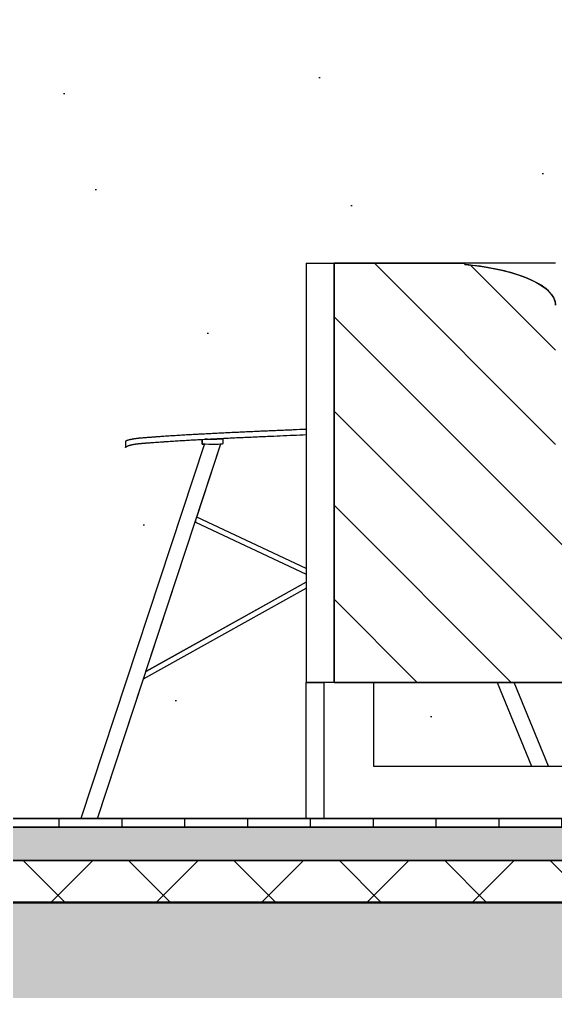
# Model space of a CAD drawing. Header units: millimetres. Extents: x -100 to 224448, y 0 to 22177.
# Drawn here: x 166104 to 166616, y 16685 to 17612 of the extents above; entities that cross this region are included whole.
import ezdxf

# ---------------------------------------------------------------- set-up
doc = ezdxf.new("R2010")
doc.units = ezdxf.units.MM
doc.layers.get('0').update_dxf_attribs({"true_color": 0xdfdfdf})
for name, color, linetype in [('Background_0', 7, 'Continuous'), ('Boundary_0', 7, 'Continuous'), ('Boundary_Floor_ Ceramic Tiles', 7, 'Continuous'), ('Boundary_Insulation_ Extruded Polystyrene', 42, 'Continuous'), ('Boundary_Screed', 7, 'Continuous'), ('Elevation_Gypsum Board', 7, 'Continuous'), ('Fill_0', 7, 'Continuous'), ('Fill_Concrete_ Reinforced', 85, 'Continuous'), ('Fill_Floor_ Ceramic Tiles', 251, 'Continuous'), ('Fill_Insulation_ Extruded Polystyrene', 42, 'Continuous'), ('Fill_Screed', 251, 'Continuous'), ('Viewport border', 7, 'Continuous')]:
    doc.layers.add(name, color=color, linetype=linetype)
for name, color, linetype, lineweight in [('Background_Concrete_ Reinforced', 7, 'Continuous', 9), ('Background_Floor_ Ceramic Tiles', 7, 'Continuous', 9), ('Background_Gypsum Board', 7, 'Continuous', 9), ('Background_Insulation_ Extruded Polystyrene', 7, 'Continuous', 9), ('Background_Screed', 7, 'Continuous', 9), ('Boundary_Concrete_ Reinforced', 99, 'Continuous', 50)]:
    doc.layers.add(name, color=color, linetype=linetype, lineweight=lineweight)
doc.layers.add('BIM_ROOM_LINES', color=7, linetype='Continuous', plot=False)

# ---------------------------------------------------------------- blocks, each defined once
blk = doc.blocks.new("CC'__section__..%5CMainBuilding.dwg", base_point=(1833.26, -9100))
at = {"layer": 'Elevation_Gypsum Board'}
h = blk.add_hatch(dxfattribs=at)
h.set_pattern_fill('DOTS2', color=256, scale=30, style=0)
h.paths.add_polyline_path([(9941.4, 8440), (9962.76, 8440), (9962.76, 8420), (9941.4, 8420), (9941.4, 7749.99), (11128.5, 7750), (11222.46, 7979.67), (11226.88, 7990.95), (11250.96, 8052.42), (11250.97, 8052.45, -0.08931), (11251.41, 8053.14, -0.175472), (11252.81, 8053.87), (11278.43, 8116.48), (11276.45, 8116.53), (11276.46, 8116.91), (11276.57, 8121.03), (11276.75, 8121.03), (11276.78, 8121.48), (11017.28, 8492.05), (11017.28, 8498.19), (11552.7, 8110.09), (11552.7, 8104.18), (11479.63, 8111.83), (11479.45, 8107.78), (11479.43, 8107.33), (11477.46, 8107.42), (11595.3, 7750), (11862.76, 7750), (11862.76, 8420), (11712.76, 8420), (11712.76, 8440), (13212.76, 8440), (13212.76, 8420), (13062.76, 8420), (13062.76, 8360), (13062.76, 8322.29), (13062.76, 7749.99), (13330.23, 7750), (13448.07, 8107.42), (13446.09, 8107.33), (13446.07, 8107.78), (13445.89, 8111.83), (13372.82, 8104.18), (13372.82, 8110.09), (13545.3, 8121.37), (13545.3, 8280), (13571.87, 8280), (13696.76, 8280), (13783.3, 8280), (13783.3, 8463.09), (13826.48, 8354.61), (13908.24, 8498.19), (13908.24, 8492.05), (13829.33, 8347.47), (13856.19, 8280), (14334.68, 8280, -0.198912), (14344.35, 8268.28, -0.198912), (14348.36, 8240), (14348.36, 8200), (14412.57, 8200, -0.198912), (14420.1, 8197.07, -0.198912), (14423.21, 8190), (14423.21, 8070, -0.198912), (14420.1, 8062.93, -0.198912), (14412.57, 8060), (14423.21, 8060), (14423.21, 7880), (14314.16, 7880), (14314.16, 7750), (15248.83, 7750), (15248.84, 7880), (15248.84, 8280), (15363.84, 8280), (15398.84, 8280), (15398.84, 8577.36), (15965.51, 8577.36), (16052.4, 8577.36), (16052.4, 10445), (9941.4, 10445)])
h = blk.add_hatch(dxfattribs=at)
h.set_pattern_fill('DOTS2', color=256, scale=30, style=0)
h.paths.add_polyline_path([(13372.82, 8110.09), (13372.82, 8104.18), (13465.87, 8112.85), (13465.89, 8112.45), (13466.08, 8112.35), (13466.08, 8107.78, -0.170438), (13463.89, 8107.5), (13440.87, 8037.69), (13545.3, 7988.69), (13545.3, 8121.37)])
h = blk.add_hatch(dxfattribs=at)
h.set_pattern_fill('DOTS2', color=256, scale=30, style=0)
h.paths.add_polyline_path([(13439.34, 8033.05), (13392.3, 7890.38), (13439.34, 8033.03)])
h = blk.add_hatch(dxfattribs=at)
h.set_pattern_fill('DOTS2', color=256, scale=30, style=0)
h.paths.add_polyline_path([(13392.34, 7890.4), (13545.3, 7975.67), (13545.3, 7983.14), (13439.48, 8032.8), (13439.34, 8033.03), (13392.3, 7890.38)])
h = blk.add_hatch(dxfattribs=at)
h.set_pattern_fill('DOTS2', color=256, scale=30, style=0)
h.paths.add_polyline_path([(13545.3, 7880), (13545.3, 7969.95), (13389.99, 7883.36), (13346.02, 7750), (13545.29, 7750)])
h = blk.add_hatch(dxfattribs=at)
h.set_pattern_fill('DOTS2', color=256, scale=30, style=0)
h.paths.add_polyline_path([(13609.39, 7880), (13609.39, 7800), (13760.31, 7800), (13727.59, 7880)])
h = blk.add_hatch(dxfattribs=at)
h.set_pattern_fill('DOTS2', color=256, scale=30, style=0)
h.paths.add_polyline_path([(14250.07, 7800), (14250.07, 7880), (13743.84, 7880), (13776.57, 7800)])
at = {"layer": 'Fill_0', "extrusion": (2.07539e-17, 2.36381e-17, -1)}
h = blk.add_hatch(dxfattribs=at)
h.set_pattern_fill('ANSI31', color=256, scale=20, style=0)
h.set_pattern_definition([(45, (-3002.4, -5250), (-44.90128, 44.90128), [])])
edge = h.paths.add_edge_path()
edge.add_line((-13696.76, 8278.62), (-13696.76, 8280))
edge.add_line((-13696.76, 8280), (-13571.87, 8280))
edge.add_line((-13571.87, 8280), (-13571.87, 7880))
edge.add_line((-13571.87, 7880), (-14423.21, 7880))
edge.add_line((-14423.21, 7880), (-14423.21, 8060))
edge.add_line((-14423.21, 8060), (-13783.3, 8060))
edge.add_line((-13783.3, 8060), (-13783.3, 8240))
edge.add_spline(control_points=[(-13783.3, 8240), (-13783.3, 8270.65), (-13696.76, 8278.62)], knot_values=[-1.307725, -1.307725, -1.307725, 0, 0, 0], weights=[1, 0.79374, 1], degree=2, periodic=0)
at = {"layer": 'Fill_Concrete_ Reinforced', "extrusion": (0, 0, -1)}
h = blk.add_hatch(dxfattribs=at)
h.set_pattern_fill('CONCRETE1', color=256, scale=20, angle=15, style=0)
h.set_pattern_definition([(15, (-3002.4, -5250), (287.368, 497.736), [50.8, -355.6]), (105, (-3002.4, -5250), (-497.736, 287.368), [50.8, -355.6]), (150, (-2953.33, -5236.85), (-392.5523, -105.184), [71.842, -502.894]), (15, (-3012.5, -5016.04), (287.368, 497.736), [50.8, -355.6]), (60, (-2981.4, -5034), (-105.184, 392.5523), [35.921, -538.8154]), (150, (-2981.4, -5034), (-392.5523, -105.184), [35.921, -538.8154]), (15, (-2891.6, -4878.46), (287.368, 497.736), [71.842, -334.558]), (60, (-2891.6, -4878.46), (-105.184, 392.5523), [50.8, -523.9364]), (150, (-2822.2, -4859.87), (-392.5523, -105.184), [50.8, -523.9364]), (105, (-2758.8, -5079.55), (-497.736, 287.368), [50.8, -355.6]), (60, (-2758.82, -5079.55), (-105.184, 392.5523), [35.921, -538.8154]), (150, (-2740.86, -5048.44), (-392.5523, -105.184), [35.921, -538.8154]), (15, (-2979.63, -5138.7), (287.368, 497.736), [25.4, -340.36]), (15, (-2711.5, -4961.7), (287.368, 497.736), [25.4, -340.36]), (105, (-2847.33, -4945.5), (-497.736, 287.368), [25.4, -340.36]), (150, (-2739.1, -5153.15), (-392.5523, -105.184), [35.921, -538.8154]), (150, (-2983.15, -4929.3), (-392.5523, -105.184), [35.921, -538.8154]), (60, (-2852.9, -5071.9), (-105.184, 392.5523), [35.921, -538.8154]), (105, (-2880.6, -5164.77), (-497.736, 287.368), [6.35, -400.05]), (105, (-2906.6, -4994.24), (-497.736, 287.368), [6.35, -400.05]), (105, (-2740.65, -4877.46), (-497.736, 287.368), [6.35, -400.05]), (105, (-2678.64, -5084.36), (-497.736, 287.368), [6.35, -400.05])])
h.paths.add_polyline_path([(-21382.4, 7500), (-21382.4, 7670), (-21242.4, 7670), (-3322.4, 7670), (-3182.4, 7670), (-3182.4, 7500)])
at = {"layer": 'Fill_Floor_ Ceramic Tiles', "extrusion": (0, 0, -1)}
h = blk.add_hatch(dxfattribs=at)
h.set_pattern_fill('_USER', color=256, scale=60, angle=90, style=0, pattern_type=0)
h.set_pattern_definition([(90, (-3002.4, -5250), (-60, -2e-13), [])])
h.paths.add_polyline_path([(-3322.4, 7750), (-3322.4, 7742), (-21242.4, 7742), (-21242.4, 7750)])
at = {"layer": 'Fill_Insulation_ Extruded Polystyrene', "extrusion": (0, 0, -1)}
h = blk.add_hatch(dxfattribs=at)
h.set_pattern_fill('INSULATION', color=256, scale=20, style=0)
h.set_pattern_definition([(45, (-3002.4, -5250), (-50.28943, 50.28943), []), (135, (-3002.4, -5250), (-50.28943, -50.28943), [])])
h.paths.add_polyline_path([(-3322.4, 7710), (-3322.4, 7670), (-21242.4, 7670), (-21242.4, 7710)])
at = {"layer": 'Fill_Screed', "extrusion": (0, 0, -1)}
h = blk.add_hatch(dxfattribs=at)
h.set_pattern_fill('SCREED', color=256, scale=20, angle=15, style=0)
h.set_pattern_definition([(15, (-3002.4, -5250), (915.6406, 508.3053), [-127, 0, -381, 0]), (15, (-3005.69, -5237.73), (915.6406, 508.3053), [-50.8, 0, -177.8, 0, -91.44, 0, -381, 0]), (15, (-3008.97, -5225.47), (915.6406, 508.3053), [-25.4, 0, -127, 0, -127, 0, -279.4, 0, -91.44, 0]), (15, (-3012.26, -5213.2), (915.6406, 508.3053), [-91.44, 0, -406.4, 0]), (15, (-3015.55, -5200.93), (915.6406, 508.3053), [-304.8, 0, -304.8, 0]), (15, (-3018.84, -5188.66), (915.6406, 508.3053), [-431.8, 0]), (15, (-3022.12, -5176.4), (915.6406, 508.3053), [-127, 0, -558.8, 0]), (15, (-3025.4, -5164.13), (915.6406, 508.3053), [-177.8, 0, -101.6, 0]), (15, (-3028.7, -5151.86), (915.6406, 508.3053), [-254, 0]), (15, (-3035.27, -5127.33), (915.6406, 508.3053), [-35.56, 0, -381, 0, -228.6, 0]), (15, (-3038.56, -5115.06), (915.6406, 508.3053), [-50.8, 0, -5.08, 0, -127, 0]), (15, (-3041.84, -5102.8), (915.6406, 508.3053), [-25.4, 0, -330.2, 0, -381, 0]), (15, (-3045.13, -5090.53), (915.6406, 508.3053), [-254, 0]), (15, (-3048.42, -5078.26), (915.6406, 508.3053), [-127, 0, -533.4, 0]), (15, (-3055, -5053.72), (915.6406, 508.3053), [-609.6, 0]), (15, (-3058.28, -5041.46), (915.6406, 508.3053), [-127, 0, -10.16, 0, -177.8, 0]), (15, (-3061.57, -5029.2), (915.6406, 508.3053), [-35.56, 0, -254, 0, -101.6, 0, -177.8, 0, -203.2, 0]), (15, (-3064.85, -5016.92), (915.6406, 508.3053), [-76.2, 0, -101.6, 0, -254, 0, -10.16, 0, -127, 0]), (15, (-3068.14, -5004.65), (915.6406, 508.3053), [-254, 0])])
h.paths.add_polyline_path([(-3322.4, 7742), (-3322.4, 7710), (-21242.4, 7710), (-21242.4, 7742)])
blk.add_line((2834.4, 7750), (21730.4, 7750))
blk.add_line((2834.4, 7750), (21730.4, 7750))
at = {"layer": 'Background_0', "extrusion": (0, 1, 0)}
for p, q in [((13545.3, 8280), (13571.87, 8280)), ((13545.3, 8280), (13545.3, 7880)), ((13571.87, 8280), (13571.87, 7880)), ((13696.76, 8280), (13571.87, 8280)), ((13783.3, 8280), (13696.76, 8280)), ((13696.76, 8278.62), (13696.76, 8280)), ((13448.1, 8107.51), (13330.23, 7750)), ((13346.02, 7750), (13463.89, 8107.5)), ((13372.82, 8110.09), (13372.82, 8104.18)), ((13440.87, 8037.69), (13463.89, 8107.5)), ((13440.87, 8037.69), (13463.89, 8107.5)), ((13440.87, 8037.69), (13463.89, 8107.5)), ((13440.87, 8037.69), (13463.89, 8107.5)), ((13440.87, 8037.69), (13463.89, 8107.5)), ((13440.87, 8037.69), (13463.89, 8107.5)), ((13440.87, 8037.69), (13463.89, 8107.5)), ((13440.87, 8037.69), (13463.89, 8107.5)), ((13440.87, 8037.69), (13463.89, 8107.5)), ((13440.87, 8037.69), (13463.89, 8107.5)), ((13440.87, 8037.67), (13463.89, 8107.5)), ((13446.09, 8107.33), (13445.89, 8111.83)), ((13446.08, 8111.84), (13446.08, 8107.78)), ((13446.09, 8107.33), (13448.07, 8107.42)), ((13465.87, 8112.85), (13465.89, 8112.45)), ((13465.87, 8112.85), (13465.89, 8112.45)), ((13465.87, 8112.85), (13465.89, 8112.45)), ((13465.87, 8112.85), (13465.89, 8112.45)), ((13465.87, 8112.85), (13465.89, 8112.45)), ((13465.87, 8112.85), (13465.89, 8112.45)), ((13466.08, 8107.78), (13466.08, 8112.35)), ((13466.08, 8107.78), (13466.08, 8112.35)), ((13466.08, 8107.78), (13466.08, 8112.35)), ((13466.08, 8107.78), (13466.08, 8112.35)), ((13466.08, 8107.78), (13466.08, 8112.35)), ((13466.08, 8107.78), (13466.08, 8112.35)), ((13392.3, 7890.38), (13439.34, 8033.05)), ((13392.3, 7890.38), (13439.34, 8033.05)), ((13392.3, 7890.38), (13439.34, 8033.05)), ((13392.3, 7890.38), (13439.34, 8033.05)), ((13392.3, 7890.38), (13439.34, 8033.05)), ((13392.3, 7890.38), (13439.34, 8033.05)), ((13392.3, 7890.38), (13439.34, 8033.05)), ((13392.3, 7890.38), (13439.34, 8033.05)), ((13392.3, 7890.38), (13439.34, 8033.05)), ((13392.3, 7890.38), (13439.34, 8033.05)), ((13392.3, 7890.38), (13439.34, 8033.05)), ((13439.46, 8032.81), (13545.3, 7983.14)), ((13545.3, 7988.69), (13440.87, 8037.69)), ((13545.3, 7988.69), (13440.87, 8037.69)), ((13545.3, 7988.69), (13440.87, 8037.69)), ((13545.3, 7988.69), (13440.87, 8037.69)), ((13545.3, 7988.69), (13440.87, 8037.69)), ((13545.3, 7988.69), (13440.87, 8037.69)), ((13545.3, 7988.67), (13440.87, 8037.67)), ((13389.99, 7883.36), (13545.3, 7969.95)), ((13545.3, 7975.67), (13391.92, 7890.16)), ((13545.3, 7975.67), (13392.3, 7890.38)), ((13545.3, 7975.67), (13392.3, 7890.38)), ((13545.3, 7975.67), (13392.3, 7890.38)), ((13545.3, 7975.67), (13392.3, 7890.38)), ((13545.3, 7975.67), (13392.3, 7890.38)), ((13545.3, 7975.67), (13392.3, 7890.38)), ((13545.3, 7975.67), (13392.34, 7890.4)), ((13545.3, 7975.67), (13392.34, 7890.4)), ((13545.3, 7975.67), (13392.34, 7890.4)), ((13545.3, 7975.67), (13392.34, 7890.4)), ((13545.3, 7975.67), (13392.34, 7890.4)), ((13346.02, 7750), (13389.99, 7883.36)), ((13346.02, 7750), (13389.99, 7883.36)), ((13346.02, 7750), (13389.99, 7883.36)), ((13346.02, 7750), (13389.99, 7883.36)), ((13346.02, 7750), (13389.99, 7883.36)), ((13346.02, 7750), (13389.99, 7883.36)), ((13346.02, 7750), (13389.99, 7883.36)), ((13346.02, 7750), (13389.99, 7883.36)), ((13346.02, 7750), (13389.99, 7883.36)), ((13346.02, 7750), (13389.99, 7883.36)), ((13346.02, 7750), (13389.99, 7883.36)), ((13545.3, 7880), (13562.4, 7880)), ((13571.87, 7880), (13545.3, 7880)), ((13545.3, 7750), (13545.3, 7880)), ((13562.4, 7750), (13562.4, 7880)), ((13571.87, 7880), (14423.21, 7880)), ((13609.39, 7880), (13609.39, 7800)), ((13727.59, 7880), (13760.31, 7800)), ((13776.52, 7800), (13743.8, 7880)), ((13776.57, 7800), (13743.84, 7880)), ((13776.57, 7800), (13743.84, 7880)), ((13776.57, 7800), (13743.84, 7880)), ((13776.57, 7800), (13743.84, 7880)), ((13776.57, 7800), (13743.84, 7880)), ((13776.57, 7800), (13743.84, 7880)), ((13609.39, 7800), (14267.17, 7800)), ((13562.4, 7750), (13545.3, 7750)), ((14314.16, 7750), (13562.4, 7750))]:
    blk.add_line(p, q, dxfattribs=at)
at = {"layer": 'Background_0'}
for centre, major_axis, ratio, start_param, end_param in [((13666.34, 8240), (-116.95, 0), 0.34202, 3.926991, 4.449318), ((13666.34, 8240), (-116.95, 0), 0.34202, 3.141593, 3.926991), ((13456.08, 8107.78), (-10, 0), 0.044485, 0, 1.570796), ((13456.08, 8107.78), (-10, 0), 0.044485, 1.570796, 3.141593)]:
    blk.add_ellipse(centre, major_axis=major_axis, ratio=ratio, start_param=start_param, end_param=end_param, dxfattribs=at)
for points, knots in [([(13545.3, 8121.37), (13541.18, 8121.19), (13535.01, 8120.93), (13527.8, 8120.62), (13523.69, 8120.44), (13519.57, 8120.27), (13515.45, 8120.09), (13511.34, 8119.91), (13508.25, 8119.78), (13505.16, 8119.65), (13501.05, 8119.47), (13495.9, 8119.24), (13489.73, 8118.97), (13483.55, 8118.69), (13477.38, 8118.41), (13472.23, 8118.16), (13468.12, 8117.97), (13464, 8117.77), (13459.88, 8117.56), (13455.77, 8117.36), (13452.68, 8117.2), (13449.6, 8117.04), (13446.51, 8116.87), (13443.94, 8116.73), (13441.88, 8116.62), (13438.8, 8116.45), (13434.17, 8116.19), (13428, 8115.83), (13422.86, 8115.51), (13418.74, 8115.25), (13415.66, 8115.06), (13412.58, 8114.86), (13409.49, 8114.65), (13406.92, 8114.48), (13404.87, 8114.33), (13403.33, 8114.23), (13401.79, 8114.12), (13400.24, 8114.01), (13398.7, 8113.89), (13397.16, 8113.78), (13395.62, 8113.67), (13394.08, 8113.55), (13392.8, 8113.45), (13391.9, 8113.38), (13391.38, 8113.33), (13390.61, 8113.27), (13389.46, 8113.18), (13388.18, 8113.07), (13387.15, 8112.98), (13386.38, 8112.91), (13385.74, 8112.84), (13385.23, 8112.79), (13384.84, 8112.75), (13384.46, 8112.71), (13384.08, 8112.67), (13383.69, 8112.63), (13382.92, 8112.53), (13382.03, 8112.42), (13381.01, 8112.27), (13380.25, 8112.15), (13379.49, 8112.02), (13378.73, 8111.87), (13377.97, 8111.72), (13377.34, 8111.57), (13376.84, 8111.45), (13376.34, 8111.32), (13375.72, 8111.15), (13374.98, 8110.93), (13374.38, 8110.72), (13373.89, 8110.54), (13373.59, 8110.42), (13373.35, 8110.32), (13373.18, 8110.25), (13373.03, 8110.19), (13372.91, 8110.13), (13372.85, 8110.11), (13372.82, 8110.09)], [0, 0, 0, 0, 26.207797, 39.311696, 45.863645, 52.415595, 65.519493, 72.071442, 78.623392, 85.175341, 91.72729, 104.831189, 117.935088, 131.038986, 144.142885, 157.246784, 163.798733, 170.350682, 183.454581, 190.00653, 196.558479, 203.110429, 209.662378, 216.214327, 219.490302, 222.766277, 235.870175, 248.974074, 262.077973, 268.629922, 275.181871, 281.73382, 288.28577, 294.837719, 298.113694, 301.389668, 304.665643, 307.941618, 311.217592, 314.493567, 317.769542, 321.045516, 324.321491, 325.959478, 326.778472, 327.597466, 330.87344, 334.149415, 335.787402, 337.42539, 339.063377, 339.882371, 340.701364, 341.520358, 342.339352, 343.158345, 343.977339, 347.253314, 348.891301, 350.529288, 352.167276, 353.805263, 355.44325, 357.081238, 357.900231, 358.719225, 360.357212, 361.9952, 363.633187, 364.452181, 365.271174, 365.680671, 366.090168, 366.499665, 366.704413, 366.909162, 366.909162, 366.909162, 366.909162]), ([(13545.3, 8121.37), (13541.18, 8121.19), (13535.01, 8120.93), (13527.8, 8120.62), (13523.69, 8120.44), (13519.57, 8120.27), (13515.45, 8120.09), (13511.34, 8119.91), (13508.25, 8119.78), (13505.16, 8119.65), (13501.05, 8119.47), (13495.9, 8119.24), (13489.73, 8118.97), (13483.55, 8118.69), (13477.38, 8118.41), (13472.23, 8118.16), (13468.12, 8117.97), (13464, 8117.77), (13459.88, 8117.56), (13455.77, 8117.36), (13452.68, 8117.2), (13449.6, 8117.04), (13446.51, 8116.87), (13443.94, 8116.73), (13441.88, 8116.62), (13438.8, 8116.45), (13434.17, 8116.19), (13428, 8115.83), (13422.86, 8115.51), (13418.74, 8115.25), (13415.66, 8115.06), (13412.58, 8114.86), (13409.49, 8114.65), (13406.92, 8114.48), (13404.87, 8114.33), (13403.33, 8114.23), (13401.79, 8114.12), (13400.24, 8114.01), (13398.7, 8113.89), (13397.16, 8113.78), (13395.62, 8113.67), (13394.08, 8113.55), (13392.8, 8113.45), (13391.9, 8113.38), (13391.38, 8113.33), (13390.61, 8113.27), (13389.46, 8113.18), (13388.18, 8113.07), (13387.15, 8112.98), (13386.38, 8112.91), (13385.74, 8112.84), (13385.23, 8112.79), (13384.84, 8112.75), (13384.46, 8112.71), (13384.08, 8112.67), (13383.69, 8112.63), (13382.92, 8112.53), (13382.03, 8112.42), (13381.01, 8112.27), (13380.25, 8112.15), (13379.49, 8112.02), (13378.73, 8111.87), (13377.97, 8111.72), (13377.34, 8111.57), (13376.84, 8111.45), (13376.34, 8111.32), (13375.72, 8111.15), (13374.98, 8110.93), (13374.38, 8110.72), (13373.89, 8110.54), (13373.59, 8110.42), (13373.35, 8110.32), (13373.18, 8110.25), (13373.03, 8110.19), (13372.91, 8110.13), (13372.85, 8110.11), (13372.82, 8110.09)], [0, 0, 0, 0, 26.207797, 39.311696, 45.863645, 52.415595, 65.519493, 72.071442, 78.623392, 85.175341, 91.72729, 104.831189, 117.935088, 131.038986, 144.142885, 157.246784, 163.798733, 170.350682, 183.454581, 190.00653, 196.558479, 203.110429, 209.662378, 216.214327, 219.490302, 222.766277, 235.870175, 248.974074, 262.077973, 268.629922, 275.181871, 281.733821, 288.28577, 294.837719, 298.113694, 301.389669, 304.665643, 307.941618, 311.217593, 314.493567, 317.769542, 321.045516, 324.321491, 325.959478, 326.778472, 327.597466, 330.87344, 334.149415, 335.787402, 337.42539, 339.063377, 339.882371, 340.701364, 341.520358, 342.339352, 343.158345, 343.977339, 347.253314, 348.891301, 350.529288, 352.167276, 353.805263, 355.44325, 357.081238, 357.900231, 358.719225, 360.357212, 361.9952, 363.633187, 364.452181, 365.271174, 365.680671, 366.090168, 366.499665, 366.704413, 366.909162, 366.909162, 366.909162, 366.909162]), ([(13545.3, 8121.37), (13541.18, 8121.19), (13535.01, 8120.93), (13527.8, 8120.62), (13523.69, 8120.44), (13519.57, 8120.27), (13515.45, 8120.09), (13511.34, 8119.91), (13508.25, 8119.78), (13505.16, 8119.65), (13501.05, 8119.47), (13495.9, 8119.24), (13489.73, 8118.97), (13483.55, 8118.69), (13477.38, 8118.41), (13472.23, 8118.16), (13468.12, 8117.97), (13464, 8117.77), (13459.88, 8117.56), (13455.77, 8117.36), (13452.68, 8117.2), (13449.6, 8117.04), (13446.51, 8116.87), (13443.94, 8116.73), (13441.88, 8116.62), (13438.8, 8116.45), (13434.17, 8116.19), (13428, 8115.83), (13422.86, 8115.51), (13418.74, 8115.25), (13415.66, 8115.06), (13412.58, 8114.86), (13409.49, 8114.65), (13406.92, 8114.48), (13404.87, 8114.33), (13403.33, 8114.23), (13401.79, 8114.12), (13400.24, 8114.01), (13398.7, 8113.89), (13397.16, 8113.78), (13395.62, 8113.67), (13394.08, 8113.55), (13392.8, 8113.45), (13391.9, 8113.38), (13391.38, 8113.33), (13390.61, 8113.27), (13389.46, 8113.18), (13388.18, 8113.07), (13387.15, 8112.98), (13386.38, 8112.91), (13385.74, 8112.84), (13385.23, 8112.79), (13384.84, 8112.75), (13384.46, 8112.71), (13384.08, 8112.67), (13383.69, 8112.63), (13382.92, 8112.53), (13382.03, 8112.42), (13381.01, 8112.27), (13380.25, 8112.15), (13379.49, 8112.02), (13378.73, 8111.87), (13377.97, 8111.72), (13377.34, 8111.57), (13376.84, 8111.45), (13376.34, 8111.32), (13375.72, 8111.15), (13374.98, 8110.93), (13374.38, 8110.72), (13373.89, 8110.54), (13373.59, 8110.42), (13373.35, 8110.32), (13373.18, 8110.25), (13373.03, 8110.19), (13372.91, 8110.13), (13372.85, 8110.11), (13372.82, 8110.09)], [0, 0, 0, 0, 26.207797, 39.311696, 45.863645, 52.415595, 65.519493, 72.071442, 78.623392, 85.175341, 91.72729, 104.831189, 117.935088, 131.038986, 144.142885, 157.246784, 163.798733, 170.350682, 183.454581, 190.00653, 196.558479, 203.110429, 209.662378, 216.214327, 219.490302, 222.766277, 235.870175, 248.974074, 262.077973, 268.629922, 275.181871, 281.733821, 288.28577, 294.837719, 298.113694, 301.389669, 304.665643, 307.941618, 311.217592, 314.493567, 317.769542, 321.045516, 324.321491, 325.959478, 326.778472, 327.597466, 330.87344, 334.149415, 335.787402, 337.42539, 339.063377, 339.882371, 340.701364, 341.520358, 342.339352, 343.158345, 343.977339, 347.253314, 348.891301, 350.529288, 352.167276, 353.805263, 355.44325, 357.081238, 357.900231, 358.719225, 360.357212, 361.9952, 363.633187, 364.452181, 365.271174, 365.680671, 366.090168, 366.499665, 366.704413, 366.909162, 366.909162, 366.909162, 366.909162]), ([(13545.3, 8121.37), (13541.18, 8121.19), (13535.01, 8120.93), (13527.8, 8120.62), (13523.69, 8120.44), (13519.57, 8120.27), (13515.45, 8120.09), (13511.34, 8119.91), (13508.25, 8119.78), (13505.16, 8119.65), (13501.05, 8119.47), (13495.9, 8119.24), (13489.73, 8118.97), (13483.55, 8118.69), (13477.38, 8118.41), (13472.23, 8118.16), (13468.12, 8117.97), (13464, 8117.77), (13459.88, 8117.56), (13455.77, 8117.36), (13452.68, 8117.2), (13449.6, 8117.04), (13446.51, 8116.87), (13443.94, 8116.73), (13441.88, 8116.62), (13438.8, 8116.45), (13434.17, 8116.19), (13428, 8115.83), (13422.86, 8115.51), (13418.74, 8115.25), (13415.66, 8115.06), (13412.58, 8114.86), (13409.49, 8114.65), (13406.92, 8114.48), (13404.87, 8114.33), (13403.33, 8114.23), (13401.79, 8114.12), (13400.24, 8114.01), (13398.7, 8113.89), (13397.16, 8113.78), (13395.62, 8113.67), (13394.08, 8113.55), (13392.8, 8113.45), (13391.9, 8113.38), (13391.38, 8113.33), (13390.61, 8113.27), (13389.46, 8113.18), (13388.18, 8113.07), (13387.15, 8112.98), (13386.38, 8112.91), (13385.74, 8112.84), (13385.23, 8112.79), (13384.84, 8112.75), (13384.46, 8112.71), (13384.08, 8112.67), (13383.69, 8112.63), (13382.92, 8112.53), (13382.03, 8112.42), (13381.01, 8112.27), (13380.25, 8112.15), (13379.49, 8112.02), (13378.73, 8111.87), (13377.97, 8111.72), (13377.34, 8111.57), (13376.84, 8111.45), (13376.34, 8111.32), (13375.72, 8111.15), (13374.98, 8110.93), (13374.38, 8110.72), (13373.89, 8110.54), (13373.59, 8110.42), (13373.35, 8110.32), (13373.18, 8110.25), (13373.03, 8110.19), (13372.91, 8110.13), (13372.85, 8110.11), (13372.82, 8110.09)], [0, 0, 0, 0, 26.207797, 39.311696, 45.863645, 52.415595, 65.519493, 72.071442, 78.623392, 85.175341, 91.72729, 104.831189, 117.935088, 131.038986, 144.142885, 157.246784, 163.798733, 170.350682, 183.454581, 190.00653, 196.558479, 203.110429, 209.662378, 216.214327, 219.490302, 222.766277, 235.870175, 248.974074, 262.077973, 268.629922, 275.181871, 281.733821, 288.28577, 294.837719, 298.113694, 301.389668, 304.665643, 307.941618, 311.217592, 314.493567, 317.769542, 321.045516, 324.321491, 325.959478, 326.778472, 327.597466, 330.87344, 334.149415, 335.787402, 337.42539, 339.063377, 339.882371, 340.701364, 341.520358, 342.339352, 343.158345, 343.977339, 347.253314, 348.891301, 350.529288, 352.167276, 353.805263, 355.44325, 357.081238, 357.900231, 358.719225, 360.357212, 361.9952, 363.633187, 364.452181, 365.271174, 365.680671, 366.090168, 366.499665, 366.704413, 366.909162, 366.909162, 366.909162, 366.909162]), ([(13545.3, 8121.37), (13541.18, 8121.19), (13535.01, 8120.93), (13527.8, 8120.62), (13523.69, 8120.44), (13519.57, 8120.27), (13515.45, 8120.09), (13511.34, 8119.91), (13508.25, 8119.78), (13505.16, 8119.65), (13501.05, 8119.47), (13495.9, 8119.24), (13489.73, 8118.97), (13483.55, 8118.69), (13477.38, 8118.41), (13472.23, 8118.16), (13468.12, 8117.97), (13464, 8117.77), (13459.88, 8117.56), (13455.77, 8117.36), (13452.68, 8117.2), (13449.6, 8117.04), (13446.51, 8116.87), (13443.94, 8116.73), (13441.88, 8116.62), (13438.8, 8116.45), (13434.17, 8116.19), (13428, 8115.83), (13422.86, 8115.51), (13418.74, 8115.25), (13415.66, 8115.06), (13412.58, 8114.86), (13409.49, 8114.65), (13406.92, 8114.48), (13404.87, 8114.33), (13403.33, 8114.23), (13401.79, 8114.12), (13400.24, 8114.01), (13398.7, 8113.89), (13397.16, 8113.78), (13395.62, 8113.67), (13394.08, 8113.55), (13392.8, 8113.45), (13391.9, 8113.38), (13391.38, 8113.33), (13390.61, 8113.27), (13389.46, 8113.18), (13388.18, 8113.07), (13387.15, 8112.98), (13386.38, 8112.91), (13385.74, 8112.84), (13385.23, 8112.79), (13384.84, 8112.75), (13384.46, 8112.71), (13384.08, 8112.67), (13383.69, 8112.63), (13382.92, 8112.53), (13382.03, 8112.42), (13381.01, 8112.27), (13380.25, 8112.15), (13379.49, 8112.02), (13378.73, 8111.87), (13377.97, 8111.72), (13377.34, 8111.57), (13376.84, 8111.45), (13376.34, 8111.32), (13375.72, 8111.15), (13374.98, 8110.93), (13374.38, 8110.72), (13373.89, 8110.54), (13373.59, 8110.42), (13373.35, 8110.32), (13373.18, 8110.25), (13373.03, 8110.19), (13372.91, 8110.13), (13372.85, 8110.11), (13372.82, 8110.09)], [0, 0, 0, 0, 26.207797, 39.311696, 45.863645, 52.415595, 65.519493, 72.071442, 78.623392, 85.175341, 91.72729, 104.831189, 117.935088, 131.038986, 144.142885, 157.246784, 163.798733, 170.350682, 183.454581, 190.00653, 196.55848, 203.110429, 209.662378, 216.214327, 219.490302, 222.766277, 235.870175, 248.974074, 262.077973, 268.629922, 275.181871, 281.733821, 288.28577, 294.837719, 298.113694, 301.389669, 304.665643, 307.941618, 311.217593, 314.493567, 317.769542, 321.045517, 324.321491, 325.959479, 326.778472, 327.597466, 330.87344, 334.149415, 335.787402, 337.42539, 339.063377, 339.882371, 340.701364, 341.520358, 342.339352, 343.158345, 343.977339, 347.253314, 348.891301, 350.529288, 352.167276, 353.805263, 355.44325, 357.081238, 357.900231, 358.719225, 360.357212, 361.9952, 363.633187, 364.452181, 365.271174, 365.680671, 366.090168, 366.499665, 366.704413, 366.909162, 366.909162, 366.909162, 366.909162]), ([(13545.3, 8121.37), (13541.18, 8121.19), (13535.01, 8120.93), (13527.8, 8120.62), (13523.69, 8120.44), (13519.57, 8120.27), (13515.45, 8120.09), (13511.34, 8119.91), (13508.25, 8119.78), (13505.16, 8119.65), (13501.05, 8119.47), (13495.9, 8119.24), (13489.73, 8118.97), (13483.55, 8118.69), (13477.38, 8118.41), (13472.23, 8118.16), (13468.12, 8117.97), (13464, 8117.77), (13459.88, 8117.56), (13455.77, 8117.36), (13452.68, 8117.2), (13449.6, 8117.04), (13446.51, 8116.87), (13443.94, 8116.73), (13441.88, 8116.62), (13438.8, 8116.45), (13434.17, 8116.19), (13428, 8115.83), (13422.86, 8115.51), (13418.74, 8115.25), (13415.66, 8115.06), (13412.58, 8114.86), (13409.49, 8114.65), (13406.92, 8114.48), (13404.87, 8114.33), (13403.33, 8114.23), (13401.79, 8114.12), (13400.24, 8114.01), (13398.7, 8113.89), (13397.16, 8113.78), (13395.62, 8113.67), (13394.08, 8113.55), (13392.8, 8113.45), (13391.9, 8113.38), (13391.38, 8113.33), (13390.61, 8113.27), (13389.46, 8113.18), (13388.18, 8113.07), (13387.15, 8112.98), (13386.38, 8112.91), (13385.74, 8112.84), (13385.23, 8112.79), (13384.84, 8112.75), (13384.46, 8112.71), (13384.08, 8112.67), (13383.69, 8112.63), (13382.92, 8112.53), (13382.03, 8112.42), (13381.01, 8112.27), (13380.25, 8112.15), (13379.49, 8112.02), (13378.73, 8111.87), (13377.97, 8111.72), (13377.34, 8111.57), (13376.84, 8111.45), (13376.34, 8111.32), (13375.72, 8111.15), (13374.98, 8110.93), (13374.38, 8110.72), (13373.89, 8110.54), (13373.59, 8110.42), (13373.35, 8110.32), (13373.18, 8110.25), (13373.03, 8110.19), (13372.91, 8110.13), (13372.85, 8110.11), (13372.82, 8110.09)], [0, 0, 0, 0, 26.207797, 39.311696, 45.863645, 52.415595, 65.519493, 72.071442, 78.623392, 85.175341, 91.72729, 104.831189, 117.935088, 131.038986, 144.142885, 157.246784, 163.798733, 170.350682, 183.454581, 190.00653, 196.55848, 203.110429, 209.662378, 216.214327, 219.490302, 222.766277, 235.870175, 248.974074, 262.077973, 268.629922, 275.181871, 281.733821, 288.28577, 294.837719, 298.113694, 301.389669, 304.665643, 307.941618, 311.217593, 314.493567, 317.769542, 321.045517, 324.321491, 325.959479, 326.778472, 327.597466, 330.873441, 334.149415, 335.787403, 337.42539, 339.063377, 339.882371, 340.701365, 341.520358, 342.339352, 343.158345, 343.977339, 347.253314, 348.891301, 350.529288, 352.167276, 353.805263, 355.44325, 357.081238, 357.900231, 358.719225, 360.357212, 361.9952, 363.633187, 364.452181, 365.271174, 365.680671, 366.090168, 366.499665, 366.704413, 366.909162, 366.909162, 366.909162, 366.909162]), ([(13372.82, 8104.18), (13372.83, 8104.2), (13372.86, 8104.22), (13372.89, 8104.25), (13372.92, 8104.29), (13372.96, 8104.32), (13372.99, 8104.35), (13373.04, 8104.4), (13373.1, 8104.45), (13373.17, 8104.52), (13373.27, 8104.6), (13373.4, 8104.7), (13373.56, 8104.81), (13373.77, 8104.95), (13374.05, 8105.12), (13374.39, 8105.3), (13374.74, 8105.47), (13375.09, 8105.63), (13375.45, 8105.78), (13375.81, 8105.92), (13376.17, 8106.05), (13376.54, 8106.17), (13376.91, 8106.29), (13377.22, 8106.38), (13377.47, 8106.45), (13377.72, 8106.51), (13378.03, 8106.59), (13378.41, 8106.69), (13378.72, 8106.76), (13378.97, 8106.81), (13379.16, 8106.86), (13379.35, 8106.9), (13379.61, 8106.95), (13379.92, 8107.01), (13380.3, 8107.08), (13380.81, 8107.17), (13381.45, 8107.28), (13382.21, 8107.39), (13382.98, 8107.5), (13383.62, 8107.58), (13384.13, 8107.64), (13384.64, 8107.7), (13385.29, 8107.77), (13386.06, 8107.85), (13386.7, 8107.91), (13387.21, 8107.96), (13387.73, 8108.01), (13388.37, 8108.07), (13389.4, 8108.15), (13390.43, 8108.24), (13391.45, 8108.32), (13392.23, 8108.39), (13393, 8108.45), (13393.77, 8108.51), (13394.54, 8108.57), (13395.57, 8108.65), (13397.37, 8108.78), (13399.95, 8108.97), (13403.03, 8109.19), (13405.61, 8109.37), (13407.67, 8109.51), (13409.21, 8109.62), (13410.76, 8109.72), (13412.82, 8109.86), (13415.39, 8110.03), (13418.48, 8110.23), (13421.57, 8110.42), (13424.67, 8110.61), (13427.76, 8110.8), (13430.85, 8110.98), (13434.97, 8111.22), (13440.12, 8111.52), (13445.28, 8111.8), (13449.4, 8112.02), (13452.49, 8112.18), (13455.59, 8112.34), (13458.68, 8112.5), (13461.77, 8112.65), (13465.89, 8112.85), (13471.05, 8113.1), (13477.24, 8113.4), (13483.42, 8113.68), (13489.61, 8113.96), (13495.8, 8114.23), (13501.99, 8114.51), (13510.24, 8114.86), (13524.67, 8115.48), (13537.05, 8116.01), (13545.3, 8116.37)], [868.990408, 868.990408, 868.990408, 868.990408, 869.131304, 869.272199, 869.413095, 869.553991, 869.694887, 869.835783, 870.117575, 870.399366, 870.681158, 871.244742, 871.808325, 872.371909, 873.499076, 874.626243, 875.75341, 876.880577, 878.007744, 879.134911, 880.262078, 881.389245, 882.516412, 883.643579, 884.207162, 884.770746, 885.897913, 887.02508, 888.152247, 888.715831, 889.279414, 889.842998, 890.406581, 891.533748, 892.660915, 893.788082, 896.042416, 898.29675, 900.551084, 902.805418, 903.932585, 905.059752, 907.314086, 909.56842, 911.822754, 912.949921, 914.077088, 916.331423, 918.585757, 923.094425, 925.348759, 927.603093, 929.857427, 932.111761, 934.366095, 936.620429, 941.129097, 950.146433, 959.163769, 968.181105, 972.689773, 977.198442, 981.70711, 986.215778, 995.233114, 1004.25045, 1013.267786, 1022.285122, 1031.302459, 1040.319795, 1049.337131, 1067.371803, 1085.406475, 1094.423812, 1103.441148, 1112.458484, 1121.47582, 1130.493156, 1139.510492, 1157.545165, 1175.579837, 1193.614509, 1211.649182, 1229.683854, 1247.718526, 1265.753199, 1301.822543, 1373.961232, 1373.961232, 1373.961232, 1373.961232]), ([(13456.08, 8111.83), (13455.39, 8111.83), (13454.7, 8111.83), (13452.95, 8111.85), (13451.92, 8111.88), (13450.22, 8111.93), (13449.53, 8111.96), (13448.92, 8111.99)], [40.11391, 40.11391, 40.11391, 40.11391, 42.198465, 42.198465, 45.490052, 45.490052, 48.125474, 48.125474, 48.125474, 48.125474]), ([(13466.08, 8112.35), (13466.08, 8112.35), (13466.08, 8112.35), (13466.05, 8112.28), (13465.76, 8112.21), (13464.69, 8112.08), (13463.92, 8112.02), (13462.09, 8111.93), (13461.08, 8111.9), (13459.02, 8111.85), (13458.01, 8111.84), (13456.68, 8111.83), (13456.38, 8111.83), (13456.08, 8111.83)], [24.362885, 24.362885, 24.362885, 24.362885, 24.57125, 24.57125, 28.540906, 28.540906, 32.509681, 32.509681, 36.111103, 36.111103, 39.222158, 39.222158, 40.11391, 40.11391, 40.11391, 40.11391]), ([(13463.05, 8112.71), (13463.2, 8112.71), (13463.35, 8112.7), (13464.33, 8112.65), (13464.99, 8112.59), (13465.86, 8112.48), (13466.08, 8112.42), (13466.08, 8112.35)], [16.333039, 16.333039, 16.333039, 16.333039, 16.979663, 16.979663, 20.729, 20.729, 24.362885, 24.362885, 24.362885, 24.362885]), ([(13439.46, 8032.81), (13439.44, 8032.82), (13439.43, 8032.83), (13439.4, 8032.88), (13439.38, 8032.94), (13439.35, 8033.02), (13439.35, 8033.03), (13439.34, 8033.05)], [10.0117521, 10.0117521, 10.0117521, 10.0117521, 10.3158006, 10.3158006, 10.8147236, 10.8147236, 10.9354983, 10.9354983, 10.9354983, 10.9354983]), ([(13439.58, 8033), (13439.57, 8032.95), (13439.56, 8032.91), (13439.52, 8032.84), (13439.5, 8032.81), (13439.47, 8032.81), (13439.47, 8032.81), (13439.46, 8032.81)], [10.935498, 10.935498, 10.935498, 10.935498, 11.299365, 11.299365, 11.798288, 11.798288, 11.993162, 11.993162, 11.993162, 11.993162]), ([(13439.75, 8034.27), (13439.74, 8034.21), (13439.73, 8034.16), (13439.71, 8033.96), (13439.7, 8033.82), (13439.67, 8033.56), (13439.66, 8033.44), (13439.63, 8033.22), (13439.61, 8033.13), (13439.59, 8033.03), (13439.59, 8033.02), (13439.58, 8033)], [11.993162, 11.993162, 11.993162, 11.993162, 12.168543, 12.168543, 12.645554, 12.645554, 13.122565, 13.122565, 13.599576, 13.599576, 13.71272, 13.71272, 13.71272, 13.71272])]:
    blk.add_open_spline(points, degree=3, knots=knots, dxfattribs=at)
for points in [[(13465.89, 8112.45), (13466.02, 8112.42), (13466.08, 8112.39), (13466.08, 8112.35)], [(13465.89, 8112.45), (13466.02, 8112.42), (13466.08, 8112.39), (13466.08, 8112.35)], [(13465.89, 8112.45), (13466.02, 8112.42), (13466.08, 8112.39), (13466.08, 8112.35)], [(13465.89, 8112.45), (13466.02, 8112.42), (13466.08, 8112.39), (13466.08, 8112.35)], [(13465.89, 8112.45), (13466.02, 8112.42), (13466.08, 8112.39), (13466.08, 8112.35)], [(13466.08, 8112.35), (13466.08, 8112.35), (13466.08, 8112.35), (13466.08, 8112.35)], [(13466.08, 8112.35), (13466.08, 8112.35), (13466.08, 8112.35), (13466.08, 8112.35)], [(13466.08, 8112.35), (13466.08, 8112.35), (13466.08, 8112.35), (13466.08, 8112.35)], [(13466.08, 8112.35), (13466.08, 8112.35), (13466.08, 8112.35), (13466.08, 8112.35)], [(13439.35, 8033.02), (13439.35, 8033.02), (13439.35, 8033.02), (13439.35, 8033.02)]]:
    blk.add_open_spline(points, degree=3, dxfattribs=at)
at = {"layer": 'Background_Concrete_ Reinforced', "extrusion": (0, 1, 0)}
blk.add_line((21242.4, 7670), (3322.4, 7670), dxfattribs=at)
at = {"layer": 'Background_Floor_ Ceramic Tiles', "extrusion": (0, 1, 0)}
for p, q in [((21242.4, 7750), (3322.4, 7750)), ((3322.4, 7742), (21242.4, 7742))]:
    blk.add_line(p, q, dxfattribs=at)
at = {"layer": 'Background_Gypsum Board', "extrusion": (0, 1, 0)}
for p, q in [((13330.23, 7750), (13062.76, 7750)), ((13545.29, 7750), (13346.02, 7750))]:
    blk.add_line(p, q, dxfattribs=at)
at = {"layer": 'Background_Insulation_ Extruded Polystyrene', "extrusion": (0, 1, 0)}
for p, q in [((21242.4, 7710), (3322.4, 7710)), ((3322.4, 7670), (21242.4, 7670))]:
    blk.add_line(p, q, dxfattribs=at)
at = {"layer": 'Background_Screed', "extrusion": (0, 1, 0)}
for p, q in [((21242.4, 7742), (3322.4, 7742)), ((3322.4, 7710), (21242.4, 7710))]:
    blk.add_line(p, q, dxfattribs=at)
at = {"layer": 'BIM_ROOM_LINES', "extrusion": (0, 1, 0)}
blk.add_line((21230.4, 7750), (3334.4, 7750), dxfattribs=at)
at = {"layer": 'Boundary_0', "extrusion": (0, 1, 0)}
for p, q in [((13571.87, 7880), (13571.87, 8280)), ((13571.87, 8280), (13696.76, 8280)), ((13696.76, 8280), (13696.76, 8278.62)), ((14423.21, 7880), (13571.87, 7880))]:
    blk.add_line(p, q, dxfattribs=at)
at = {"layer": 'Boundary_0', "extrusion": (0, 0, -1)}
blk.add_ellipse((13666.34, 8240), major_axis=(116.95, 0), ratio=0.34202, start_param=-1.307725, end_param=0, dxfattribs=at)
at = {"layer": 'Boundary_Concrete_ Reinforced', "extrusion": (0, 1, 0)}
blk.add_line((3322.4, 7670), (21242.4, 7670), dxfattribs=at)
at = {"layer": 'Boundary_Floor_ Ceramic Tiles', "extrusion": (0, 1, 0)}
for p, q in [((3322.4, 7750), (21242.4, 7750)), ((21242.4, 7742), (3322.4, 7742))]:
    blk.add_line(p, q, dxfattribs=at)
at = {"layer": 'Boundary_Insulation_ Extruded Polystyrene', "extrusion": (0, 1, 0)}
for p, q in [((3322.4, 7710), (21242.4, 7710)), ((21242.4, 7670), (3322.4, 7670))]:
    blk.add_line(p, q, dxfattribs=at)
at = {"layer": 'Boundary_Screed', "extrusion": (0, 1, 0)}
for p, q in [((3322.4, 7742), (21242.4, 7742)), ((21242.4, 7710), (3322.4, 7710))]:
    blk.add_line(p, q, dxfattribs=at)

msp = doc.modelspace()

# ---------------------------------------------------------------- block references
at = {"layer": 'Viewport border'}
msp.add_blockref("CC'__section__..%5CMainBuilding.dwg", (154666.19, 0), dxfattribs=at)

doc.saveas('drawing.dxf')
